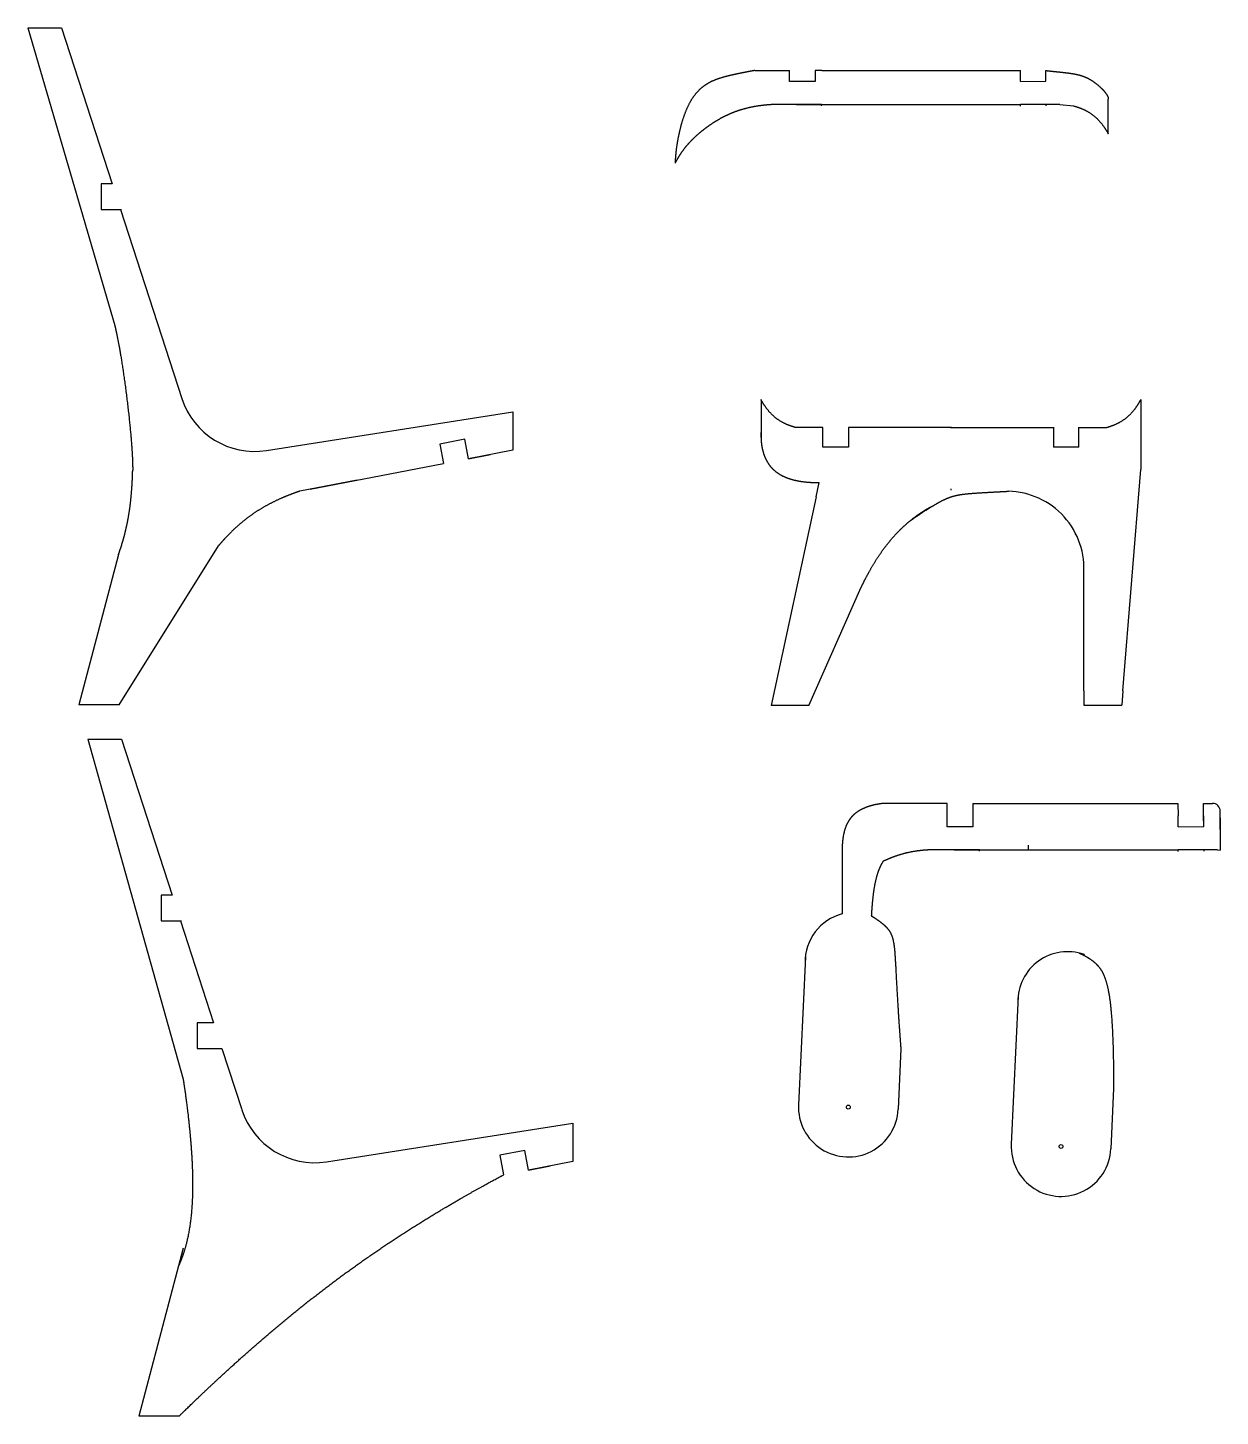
# Model space of a CAD drawing. Header units: millimetres. Extents: x 484 to 873, y -1125 to -672.
import ezdxf

# ---------------------------------------------------------------- set-up
doc = ezdxf.new("R2010")
doc.units = ezdxf.units.MM
doc.layers.get('0').update_dxf_attribs({"linetype": 'CONTINUOUS'})

msp = doc.modelspace()

# ---------------------------------------------------------------- linework, layer by layer
for p, q in [((484.42, -672.45), (495.43, -672.45)), ((484.42, -672.45), (512.79, -769.47)), ((495.43, -672.45), (511.94, -723.33)), ((721.32, -686.39), (732.71, -686.39)), ((732.71, -689.91), (732.71, -686.39)), ((741.05, -686.38), (741.04, -689.95)), ((743.17, -686.39), (741.05, -686.38)), ((743.17, -686.39), (807.91, -686.39)), ((816.25, -689.87), (816.21, -686.39)), ((741.04, -689.95), (732.71, -689.91)), ((807.93, -689.97), (816.25, -689.87)), ((836.56, -707.03), (836.56, -695.67)), ((743.15, -697.45), (728.19, -697.45)), ((734.91, -697.45), (743.15, -697.45)), ((743.15, -697.91), (743.15, -697.45)), ((743.15, -697.45), (807.93, -697.45)), ((820.78, -697.45), (807.93, -697.45)), ((807.93, -698.01), (807.93, -697.45)), ((816.26, -697.45), (816.26, -697.91)), ((820.78, -697.45), (825.19, -697.91)), ((511.94, -723.33), (508.36, -723.33)), ((508.36, -723.33), (508.36, -731.68)), ((508.36, -731.68), (514.98, -731.68)), ((514.64, -731.68), (534.61, -793.23)), ((723.38, -793.63), (723.38, -806.12)), ((847.19, -793.63), (847.19, -816.36)), ((562.25, -810.22), (642.45, -797.66)), ((642.45, -797.66), (642.45, -810.16)), ((743.57, -802.75), (734.75, -802.75)), ((743.57, -809.14), (743.57, -802.75)), ((751.9, -802.75), (751.9, -809.14)), ((785.44, -802.75), (751.9, -802.75)), ((752.53, -802.75), (751.9, -802.75)), ((752.53, -802.75), (751.9, -802.75)), ((785.13, -802.75), (818.67, -802.75)), ((818.67, -802.64), (818.67, -809.14)), ((827, -809.14), (827, -802.64)), ((827, -802.75), (835.82, -802.75)), ((626.86, -806.54), (618.67, -808.11)), ((618.67, -808.11), (619.9, -814.49)), ((628.08, -812.92), (626.86, -806.54)), ((628.08, -812.92), (626.86, -806.54)), ((626.86, -806.54), (626.86, -806.54)), ((751.9, -809.14), (743.57, -809.14)), ((827, -809.14), (818.67, -809.14)), ((576.41, -822.84), (619.9, -814.49)), ((642.45, -810.16), (628.08, -812.92)), ((628.08, -812.92), (635.27, -811.54)), ((841.33, -888.52), (847.19, -816.36)), ((591.72, -819.9), (573.08, -823.48)), ((741.39, -825.34), (742.39, -820.67)), ((785.28, -822.75), (785.25, -822.75)), ((785.28, -822.75), (785.28, -823.12)), ((741.39, -825.34), (726.67, -893.31)), ((514.16, -893.14), (546.55, -841.28)), ((514.01, -844.09), (501.09, -893.14)), ((828.57, -888.52), (828.57, -846.74)), ((739.02, -893.31), (755.59, -855.76)), ((828.57, -888.52), (828.57, -893.26)), ((841.33, -888.52), (840.94, -893.26)), ((514.16, -893.14), (501.09, -893.14)), ((726.68, -893.26), (739.04, -893.26)), ((828.57, -893.26), (840.94, -893.26)), ((503.98, -904.26), (514.99, -904.26)), ((503.98, -904.26), (535.05, -1015.11)), ((514.99, -904.26), (531.49, -955.14)), ((784.1, -925.29), (762.83, -925.29)), ((784.1, -929.3), (784.1, -925.29)), ((792.44, -925.21), (859.22, -925.21)), ((792.44, -925.21), (792.45, -930.4)), ((859.22, -925.21), (859.31, -929.3)), ((867.56, -925.21), (870.54, -925.21)), ((867.61, -929.3), (867.56, -925.21)), ((784.1, -932.82), (784.1, -929.3)), ((792.45, -929.29), (792.43, -932.87)), ((867.65, -932.78), (867.61, -929.3)), ((867.61, -929.3), (867.63, -931.04)), ((867.61, -929.3), (867.62, -930.17)), ((873.04, -933.69), (873.04, -927.71)), ((873.04, -929.88), (873.04, -940.45)), ((792.43, -932.87), (784.1, -932.82)), ((859.32, -932.88), (867.65, -932.78)), ((749.83, -940), (749.83, -961.24)), ((794.54, -940.36), (779.58, -940.36)), ((786.3, -940.36), (794.54, -940.36)), ((794.54, -940.36), (859.32, -940.36)), ((794.54, -940.82), (794.54, -940.36)), ((810.4, -938.87), (810.4, -940.36)), ((872.18, -940.36), (859.32, -940.36)), ((859.32, -940.93), (859.32, -940.36)), ((867.66, -940.36), (867.66, -940.82)), ((872.18, -940.36), (873.04, -940.45)), ((531.49, -955.14), (527.91, -955.14)), ((527.91, -955.14), (527.91, -963.49)), ((527.91, -963.49), (534.53, -963.49)), ((534.2, -963.49), (544.99, -996.76)), ((737.83, -975.22), (735.61, -1023.46)), ((807.15, -988.08), (804.93, -1036.32)), ((544.99, -996.76), (539.62, -996.76)), ((544.99, -996.76), (539.62, -996.76)), ((539.62, -996.76), (539.62, -1005.09)), ((539.62, -1005.09), (547.69, -1005.09)), ((547.69, -1005.09), (554.16, -1025.04)), ((768.96, -1005.26), (768.08, -1024.93)), ((838.28, -1018.12), (837.39, -1037.79)), ((581.81, -1042.03), (662.01, -1029.47)), ((662.01, -1029.47), (662.01, -1041.97)), ((646.41, -1038.35), (638.23, -1039.92)), ((638.23, -1039.92), (639.45, -1046.3)), ((647.64, -1044.73), (646.41, -1038.35)), ((646.41, -1038.35), (646.41, -1038.35)), ((647.64, -1044.73), (646.41, -1038.35)), ((662.01, -1041.97), (647.64, -1044.73)), ((647.64, -1044.73), (654.82, -1043.35)), ((535.06, -1070.23), (520.65, -1124.95)), ((533.71, -1124.95), (520.65, -1124.95))]:
    msp.add_line(p, q)
for centre in [(751.84, -1024.2), (821.16, -1037.06)]:
    msp.add_circle(centre, 0.625)
for centre, radius, start, end in [((244.82, -690.77), 563.11, 0.0823, 0.4461), ((558.39, -785.52), 25, 197.9706, 278.897), ((803.4, -848.74), 25.25, -4.555, 88.6409), ((870.54, -927.71), 2.5, 0, 90), ((296.21, -933.68), 563.11, 0.0823, 0.4461), ((753.99, -976.95), 16.25, 104.8175, 180.8329), ((823.31, -989.81), 16.25, 70.743, 180.8329), ((577.94, -1017.33), 25, 197.9705, 278.897), ((751.84, -1024.2), 16.25, 177.3613, 357.4318), ((821.16, -1037.06), 16.25, 177.3613, 357.4318)]:
    msp.add_arc(centre, radius, start, end)
for points in [[(721.32, -686.39), (720.93, -686.46), (720.15, -686.6), (718.97, -686.82), (717.38, -687.13), (715.36, -687.54), (713.31, -687.99), (711.26, -688.5), (709.22, -689.12), (707.24, -689.91), (705.36, -690.94), (703.62, -692.25), (702.06, -693.88), (700.68, -695.82), (699.5, -698.01), (698.5, -700.39), (697.67, -702.87), (696.98, -705.37), (696.43, -707.83), (696, -710.19), (695.68, -712.45), (695.52, -714.15), (695.44, -715.37), (695.4, -716.16), (695.39, -716.55)], [(816.21, -686.39), (816.52, -686.42), (817.12, -686.49), (818.01, -686.58), (819.16, -686.71), (820.55, -686.85), (821.9, -687), (823.19, -687.15), (824.44, -687.31), (825.66, -687.5), (826.84, -687.76), (828, -688.09), (829.15, -688.53), (830.29, -689.08), (831.41, -689.76), (832.49, -690.53), (833.5, -691.37), (834.41, -692.24), (835.2, -693.08), (835.82, -693.87), (836.27, -694.58), (836.48, -695.06), (836.55, -695.38), (836.56, -695.58), (836.56, -695.67)], [(728.19, -697.45), (727.71, -697.46), (726.76, -697.5), (725.36, -697.59), (723.54, -697.77), (721.35, -698.1), (719.25, -698.52), (717.22, -699.06), (715.28, -699.69), (713.41, -700.43), (711.61, -701.26), (709.87, -702.18), (708.18, -703.19), (706.54, -704.27), (704.96, -705.43), (703.43, -706.64), (701.98, -707.92), (700.61, -709.24), (699.35, -710.62), (698.19, -712.03), (697.14, -713.5), (696.38, -714.7), (695.87, -715.61), (695.55, -716.23), (695.39, -716.55)], [(825.19, -697.91), (825.27, -697.93), (825.47, -697.98), (825.95, -698.12), (826.89, -698.41), (828.44, -699), (830.16, -699.87), (831.86, -701.04), (833.39, -702.47), (834.66, -703.99), (835.63, -705.42), (836.15, -706.31), (836.41, -706.76), (836.52, -706.96), (836.56, -707.03)], [(512.79, -769.47), (512.81, -769.57), (512.86, -769.82), (512.99, -770.4), (513.26, -771.6), (513.74, -773.89), (514.33, -777.02), (515, -780.97), (515.7, -785.58), (516.39, -790.61), (517.03, -795.8), (517.59, -800.84), (518.03, -805.46), (518.35, -809.4), (518.53, -812.5), (518.6, -814.71), (518.61, -815.82), (518.62, -816.33), (518.62, -816.55), (518.62, -816.62)], [(734.75, -802.75), (734.67, -802.73), (734.47, -802.68), (733.99, -802.54), (733.05, -802.25), (731.5, -801.66), (729.78, -800.79), (728.08, -799.61), (726.55, -798.19), (725.28, -796.67), (724.31, -795.24), (723.78, -794.35), (723.53, -793.9), (723.42, -793.7), (723.38, -793.63)], [(835.82, -802.75), (835.9, -802.73), (836.1, -802.68), (836.58, -802.54), (837.52, -802.25), (839.07, -801.66), (840.79, -800.79), (842.49, -799.61), (844.02, -798.19), (845.29, -796.67), (846.26, -795.24), (846.78, -794.35), (847.04, -793.9), (847.15, -793.7), (847.19, -793.63)], [(723.38, -804.34), (723.37, -804.77), (723.36, -805.61), (723.39, -806.84), (723.54, -808.4), (723.89, -810.23), (724.41, -811.93), (725.11, -813.49), (726, -814.91), (727.08, -816.18), (728.35, -817.29), (729.81, -818.24), (731.47, -819.03), (733.31, -819.66), (735.32, -820.13), (737.51, -820.46), (739.38, -820.62), (740.86, -820.67), (741.88, -820.68), (742.39, -820.67)], [(514.01, -844.09), (514.18, -843.6), (514.52, -842.63), (515, -841.16), (515.6, -839.16), (516.28, -836.59), (516.87, -833.96), (517.37, -831.24), (517.78, -828.46), (518.1, -825.6), (518.35, -822.67), (518.49, -820.28), (518.57, -818.46), (518.6, -817.23), (518.62, -816.62)], [(573.08, -823.48), (572.44, -823.69), (571.17, -824.13), (569.3, -824.83), (566.86, -825.84), (563.91, -827.23), (561.07, -828.77), (558.35, -830.46), (555.76, -832.32), (553.29, -834.35), (550.93, -836.52), (549.13, -838.36), (547.82, -839.8), (546.97, -840.79), (546.55, -841.28)], [(771.83, -833.25), (771.92, -833.18), (772.18, -833), (772.81, -832.56), (774.09, -831.69), (776.18, -830.3), (778.47, -828.83), (780.69, -827.48), (782.69, -826.39), (784.48, -825.58), (786.16, -825.02), (787.87, -824.65), (789.76, -824.39), (791.92, -824.19), (794.4, -824.02), (797.23, -823.85), (799.76, -823.72), (801.82, -823.61), (803.26, -823.54), (804, -823.5)], [(755.59, -855.76), (755.84, -855.21), (756.35, -854.12), (757.14, -852.52), (758.22, -850.45), (759.61, -847.97), (761.07, -845.61), (762.57, -843.36), (764.13, -841.24), (765.74, -839.25), (767.4, -837.39), (769.1, -835.66), (770.83, -834.06), (772.59, -832.6), (774.37, -831.26), (776.18, -830.05), (777.63, -829.18), (778.73, -828.57), (779.47, -828.2), (779.84, -828.01)], [(762.83, -925.29), (762.32, -925.36), (761.3, -925.5), (759.85, -925.79), (758.06, -926.28), (756.06, -927.13), (754.32, -928.21), (752.87, -929.54), (751.72, -931.15), (750.86, -933.01), (750.26, -935.11), (749.98, -936.97), (749.87, -938.45), (749.84, -939.48), (749.83, -940)], [(779.58, -940.36), (779.16, -940.36), (778.33, -940.38), (777.07, -940.44), (775.41, -940.58), (773.36, -940.85), (771.35, -941.24), (769.4, -941.73), (767.57, -942.3), (765.92, -942.91), (764.55, -943.49), (763.75, -943.85), (763.37, -944.02), (763.21, -944.1), (763.16, -944.13)], [(763.16, -944.13), (763, -944.37), (762.69, -944.87), (762.25, -945.7), (761.7, -946.94), (761.1, -948.74), (760.59, -950.78), (760.17, -953.02), (759.85, -955.38), (759.62, -957.68), (759.47, -959.7), (759.39, -960.92), (759.35, -961.53), (759.34, -961.79), (759.33, -961.88)], [(759.33, -961.88), (759.4, -961.92), (759.62, -962.04), (760.18, -962.38), (761.3, -963.11), (762.94, -964.3), (764.4, -965.62), (765.5, -967.05), (766.22, -968.69), (766.66, -970.66), (766.94, -973.08), (767.14, -976.02), (767.32, -979.52), (767.53, -983.57), (767.78, -988.18), (768.1, -993.32), (768.41, -997.84), (768.67, -1001.46), (768.86, -1003.97), (768.96, -1005.26)], [(827.12, -974.02), (827.48, -974.17), (828.18, -974.5), (829.19, -975.02), (830.44, -975.75), (831.84, -976.77), (833.07, -977.93), (834.14, -979.28), (835.06, -980.92), (835.83, -982.96), (836.48, -985.49), (837.01, -988.54), (837.43, -992.15), (837.76, -996.29), (838.01, -1000.97), (838.17, -1006.16), (838.25, -1010.7), (838.28, -1014.33), (838.28, -1016.84), (838.28, -1018.12)], [(828.67, -974.47), (828.67, -974.47), (828.67, -974.48), (828.66, -974.51), (828.66, -974.57), (828.66, -974.65), (828.65, -974.7), (828.65, -974.73), (828.65, -974.74), (828.65, -974.74)], [(535.05, -1015.11), (535.11, -1015.41), (535.25, -1016.26), (535.55, -1018.29), (536.13, -1022.37), (536.96, -1029.17), (537.71, -1036.94), (538.18, -1044.95), (538.23, -1052.61), (537.79, -1059.64), (536.87, -1065.9), (535.77, -1070.28), (534.74, -1073.22), (533.97, -1075.03), (533.57, -1075.9)], [(533.71, -1124.95), (535.69, -1123.01), (539.66, -1119.15), (545.64, -1113.47), (553.69, -1106.08), (563.88, -1097.19), (574.22, -1088.69), (584.71, -1080.6), (595.36, -1072.94), (606.17, -1065.7), (617.12, -1058.86), (625.99, -1053.67), (632.7, -1049.93), (637.2, -1047.5), (639.45, -1046.3)]]:
    msp.add_open_spline(points, degree=5)

doc.saveas('drawing.dxf')
